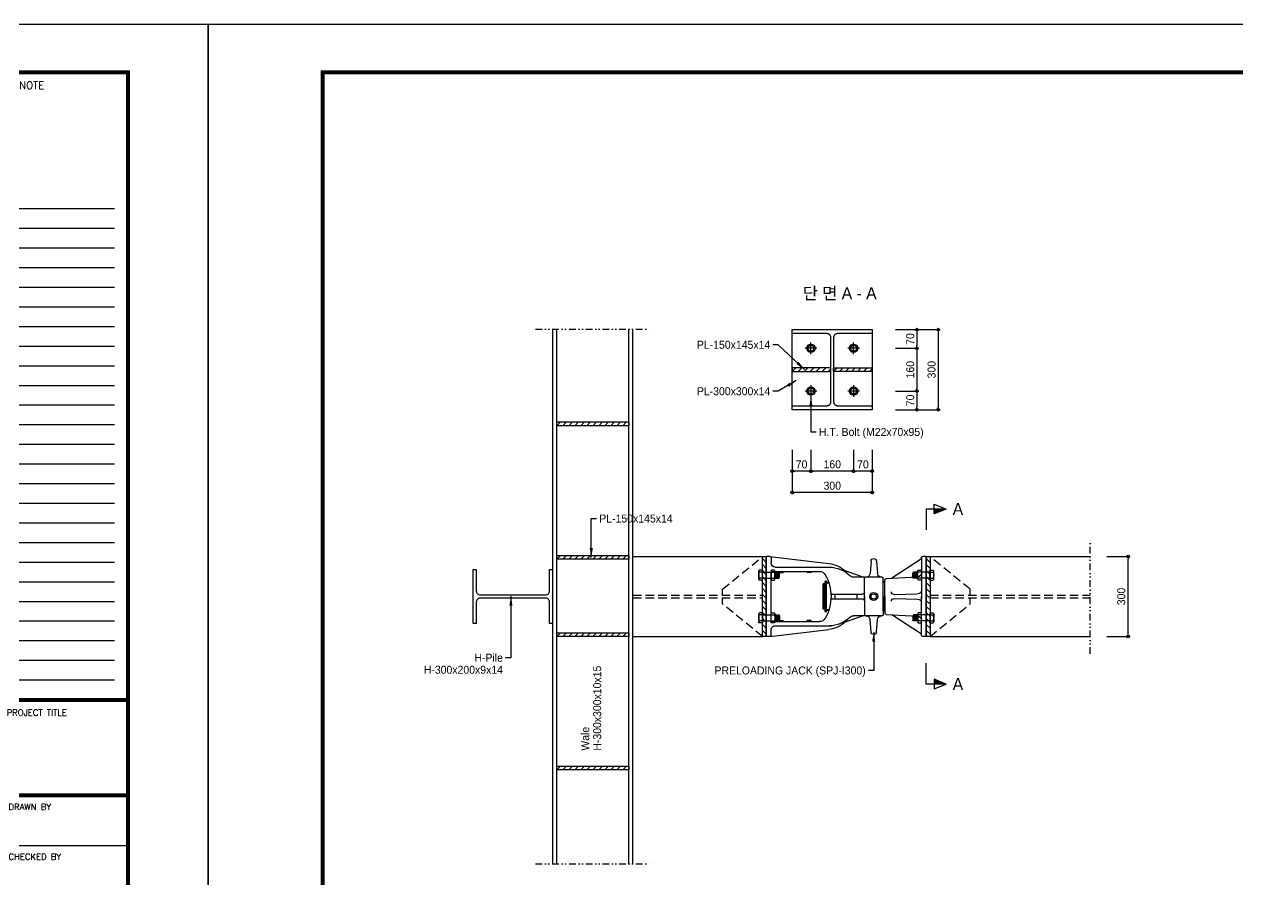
# Model space of a CAD drawing. Header units: millimetres. Extents: x 1073475 to 2890243, y -1340830 to -367733.
# Drawn here: x 2746583 to 2751133, y -370939 to -367733 of the extents above; entities that cross this region are included whole.
import ezdxf
from ezdxf.enums import TextEntityAlignment as Align

# ---------------------------------------------------------------- set-up
doc = ezdxf.new("R2010")
doc.units = ezdxf.units.MM
doc.header["$LTSCALE"] = 50
doc.header["$PDMODE"] = 3
doc.header["$PDSIZE"] = 100
doc.linetypes.add('DIVIDE', pattern=[1.25, 0.5, -0.25, 0, -0.25, 0, -0.25])
doc.linetypes.add('HIDDEN', pattern=[9.525, 6.35, -3.175])
doc.layers.get('Defpoints').update_dxf_attribs({"color": 151})
for name, color, linetype in [('11', 11, 'Continuous'), ('3', 3, 'Continuous'), ('4', 4, 'Continuous'), ('C-BN', 1, 'Continuous'), ('C-BOLT', 1, 'Continuous'), ('C-CEN-DI', 1, 'DIVIDE'), ('C-DIM', 7, 'Continuous'), ('C-PILE', 3, 'Continuous'), ('C-PLATE', 135, 'Continuous'), ('C-ST-CEN', 1, 'HIDDEN'), ('C-STRUT', 3, 'Continuous'), ('C-TT', 9, 'Continuous'), ('C-WALE-1', 3, 'Continuous'), ('C-WALE-2', 1, 'Continuous'), ('C-단면', 7, 'Continuous'), ('TEX', 3, 'Continuous'), ('TEXT', 3, 'Continuous'), ('TEXT1', 7, 'Continuous'), ('유압JACK', 2, 'Continuous')]:
    doc.layers.add(name, color=color, linetype=linetype)
doc.styles.add('RXHG', font='arial.ttf')
doc.styles.add('RXHS', font='SIMPLEX.SHX', dxfattribs={"bigfont": 'WHGTXT.SHX'})
doc.styles.add('돋움', font='')
doc.styles.get('돋움').set_extended_font_data('Dotum')
doc.dimstyles.new('SAM-LE-LE-상', dxfattribs={"dimscale": 0.1, "dimtxt": 300, "dimasz": 360, "dimexe": 70, "dimexo": 0, "dimgap": 100, "dimtad": 1, "dimdec": 0, "dimzin": 0, "dimdsep": 46, "dimlunit": 6, "dimtxsty": '돋움', "dimblk": 'NONE', "dimcen": 100, "dimclrd": 8, "dimclre": 8, "dimclrt": 256, "dimadec": 0, "dimazin": 0, "dimtfac": 1, "dimtdec": 0, "dimtix": 1, "dimtmove": 2, "dimatfit": 3, "dimfxl": 70, "dimtolj": 1, "dimtzin": 0, "dimlwd": -1, "dimlwe": -1, "dimarcsym": 0})
doc.dimstyles.new('SAM-상', dxfattribs={"dimscale": 0.1, "dimtxt": 300, "dimasz": 100, "dimexe": 70, "dimexo": 0, "dimgap": 100, "dimtad": 1, "dimdec": 0, "dimzin": 0, "dimdsep": 46, "dimlunit": 6, "dimtxsty": '돋움', "dimblk": 'ORIGIN', "dimcen": 100, "dimclrd": 8, "dimclre": 8, "dimclrt": 1, "dimadec": 0, "dimazin": 0, "dimtfac": 1, "dimtdec": 0, "dimtix": 1, "dimtmove": 2, "dimatfit": 3, "dimfxl": 70, "dimtolj": 1, "dimtzin": 0, "dimlwd": -1, "dimlwe": -1, "dimarcsym": 0})

# ---------------------------------------------------------------- blocks, each defined once
blk = doc.blocks.new('dbox')
at = {"layer": '11'}
for p, q in [((4288, 57600), (81088, 57600)), ((4288, 1800), (4288, 57600)), ((81088, 57600), (81088, 1800))]:
    blk.add_line(p, q, dxfattribs=at)
at = {"layer": '11', "const_width": 150}
blk.add_lwpolyline([(81088, 1800), (4288, 1800), (4288, 57600), (81088, 57600)], close=True, dxfattribs=at)
for points in [[(81088, 34076), (74675, 34076)], [(81088, 30501), (74675, 30501)]]:
    blk.add_lwpolyline(points, dxfattribs=at)
at = {"layer": '3'}
blk.add_line((81088, 28609), (74675, 28609), dxfattribs=at)
at = {"layer": '4'}
for p, q in [((80586, 52479), (75119, 52479)), ((80586, 51743), (75119, 51743)), ((80586, 51007), (75119, 51007)), ((80586, 50271), (75119, 50271)), ((80586, 49536), (75119, 49536)), ((80586, 48800), (75119, 48800)), ((80586, 48064), (75119, 48064)), ((80586, 47328), (75119, 47328)), ((80586, 46592), (75119, 46592)), ((80586, 45856), (75119, 45856)), ((80586, 45120), (75119, 45120)), ((80586, 44384), (75119, 44384)), ((80586, 43648), (75119, 43648)), ((80586, 42912), (75119, 42912)), ((80586, 42176), (75119, 42176)), ((80586, 41440), (75119, 41440)), ((80586, 40704), (75119, 40704)), ((80586, 39968), (75119, 39968)), ((80586, 39232), (75119, 39232)), ((80586, 38497), (75119, 38497)), ((80586, 37761), (75119, 37761)), ((80586, 37025), (75119, 37025)), ((80586, 36289), (75119, 36289)), ((80586, 35553), (75119, 35553)), ((80586, 34817), (75119, 34817))]:
    blk.add_line(p, q, dxfattribs=at)
at = {"layer": 'TEXT', "color": 7}
for p, q in [((0, 59400), (84100, 59400)), ((0, 0), (0, 59400)), ((84100, 59400), (84100, 0))]:
    blk.add_line(p, q, dxfattribs=at)
at = {"layer": 'TEX', "color": 6, "linetype": 'Continuous', "style": 'RXHG', "width": 1}
for tag, p in [('일자', (76628, 15972)), ('축척', (76628, 13925)), ('설계번호', (76684, 12170))]:
    blk.add_attdef(tag, p, '', height=300, dxfattribs=at)
at = {"layer": 'TEX', "color": 7, "linetype": 'Continuous', "style": 'RXHG', "width": 1}
blk.add_attdef('파일명', (81840, 4453), '', height=300, rotation=90, dxfattribs=at)
at = {"layer": 'TEX', "linetype": 'Continuous', "style": 'RXHG', "width": 1}
for tag, p in [('도면명-1', (77799, 3389)), ('도면명-2', (77799, 2662))]:
    blk.add_attdef(tag, text='', height=400, dxfattribs=at).set_placement(p, align=Align.CENTER)
at = {"layer": 'TEXT1', "style": 'RXHS', "width": 1}
for s, height, p in [('NOTE', 278.6, (77005, 56974)), ('PROJECT TITLE', 231.29, (76539, 33488)), ('DRAWN BY', 231.3, (76609, 29956)), ('CHECKED BY', 231.3, (76609, 28085))]:
    blk.add_text(s, height=height, dxfattribs=at).set_placement(p)
blk = doc.blocks.new('_Origin')
at = {"color": 0, "linetype": 'ByBlock', "lineweight": -2}
blk.add_line((0, 0), (-1, 0), dxfattribs=at)
blk.add_circle((0, 0), 0.5, dxfattribs=at)
blk = doc.blocks.new('*D552')
at = {"layer": 'C-DIM', "color": 8, "transparency": 16777216}
for p, q in [((2750641.2, -369727.6), (2750728.2, -369727.6)), ((2750721.2, -370017.6), (2750721.2, -369737.6)), ((2750641.2, -370027.6), (2750728.2, -370027.6))]:
    blk.add_line(p, q, dxfattribs=at)
at = {"layer": 'Defpoints', "color": 0, "transparency": 16777216}
for p in [(2750641.2, -369727.6), (2750721.2, -369727.6), (2750641.2, -370027.6)]:
    blk.add_point(p, dxfattribs=at)
at = {"layer": 'C-DIM', "color": 8, "transparency": 16777216, "xscale": 10, "yscale": 10, "zscale": 10}
for p, rotation in [((2750721.2, -369727.6), 90), ((2750721.2, -370027.6), 270)]:
    blk.add_blockref('_Origin', p, dxfattribs=dict(at, rotation=rotation))
at = {"layer": 'C-DIM', "color": 1, "transparency": 16777216, "insert": (2750696.1, -369877.6), "char_height": 30, "attachment_point": 5, "rotation": 90, "style": '돋움'}
blk.add_mtext('\\A1;300', dxfattribs=at)
blk = doc.blocks.new('A$C26452653')
at = {"layer": '유압JACK'}
for p, q in [((0, 600), (0, 587)), ((0, 600), (300, 600)), ((300, 600), (0, 600)), ((300, 600), (300, 587)), ((5, 582), (61.5, 582)), ((5, 582), (150, 582)), ((5, 582), (125.3, 582)), ((9, 582), (81.6, 471.2)), ((82.7, 449.7), (76.5, 567.8)), ((295, 582), (139.4, 582)), ((142.3, 479.2), (140.3, 567.3)), ((157.7, 479.2), (159.7, 567.3)), ((295, 582), (174.7, 582)), ((217.3, 449.7), (223.5, 567.8)), ((291, 582), (218.4, 471.2)), ((295, 582), (238.5, 582)), ((17.5, 413), (63.7, 416.9)), ((77.5, 434), (77.5, 431.8)), ((77.5, 431.8), (77.5, 372)), ((150, 438), (81.5, 438)), ((150, 444), (88.7, 444)), ((94.6, 444), (94.6, 438)), ((94.6, 444), (205.4, 444)), ((94.6, 438), (205.4, 438)), ((97.6, 444), (97.6, 438)), ((150, 444), (211.3, 444)), ((150, 438), (218.5, 438)), ((202.4, 444), (202.4, 438)), ((205.4, 444), (205.4, 438)), ((222.5, 434), (222.5, 431.8)), ((222.5, 431.8), (222.5, 372)), ((282.5, 413), (236.3, 416.9)), ((17.5, 393), (63.7, 389.1)), ((77.5, 374.2), (77.5, 372)), ((77.5, 373), (77.5, 372)), ((133.5, 368), (77.5, 368)), ((77.5, 368), (77.5, 327.3)), ((150, 368), (81.5, 368)), ((133.5, 368), (222.5, 368)), ((150, 368), (218.5, 368)), ((222.5, 374.2), (222.5, 372)), ((222.5, 373), (222.5, 372)), ((222.5, 368), (222.5, 327.3)), ((282.5, 393), (236.3, 389.1)), ((77.5, 363), (54.2, 295.5)), ((141, 247.2), (141, 360.5)), ((141, 341.4), (159, 341.4)), ((159, 247.2), (159, 360.5)), ((222.5, 363), (245.8, 295.5)), ((69.5, 311), (57.4, 298.8)), ((230.5, 311), (242.6, 298.8)), ((0, 13), (26, 234.5)), ((40, 33), (40, 244.1)), ((97.6, 234.2), (97.6, 226)), ((100.6, 235.2), (100.6, 226)), ((141, 258.7), (159, 258.7)), ((199.4, 235.2), (199.4, 226)), ((202.4, 234.2), (202.4, 226)), ((260, 33), (260, 244.1)), ((300, 13), (274, 234.5)), ((56, 21), (56, 199.5)), ((92.2, 226), (92.2, 221)), ((92.2, 226), (207.2, 226)), ((92.2, 221), (207.2, 221)), ((97.6, 226), (197, 226)), ((102.5, 226), (102.5, 221)), ((103, 226), (103, 221)), ((103, 221), (195, 221)), ((103, 218), (103, 213)), ((103, 218), (195, 218)), ((103, 213), (197, 213)), ((105, 221), (105, 218)), ((195, 221), (197, 221)), ((195, 221), (195, 218)), ((195, 218), (197, 218)), ((197, 226), (197, 221)), ((197, 226), (197, 221)), ((197, 226), (202.4, 226)), ((197, 218), (197, 213)), ((197.4, 226), (197.4, 221)), ((207.2, 226), (207.2, 221)), ((244, 21), (244, 199.5)), ((56, 168), (60, 168)), ((56, 153), (60, 153)), ((60, 168), (60, 153)), ((240, 168), (240, 153)), ((244, 168), (240, 168)), ((244, 153), (240, 153)), ((56, 63), (60, 63)), ((56, 48), (60, 48)), ((60, 48), (60, 63)), ((244, 63), (240, 63)), ((240, 48), (240, 63)), ((244, 48), (240, 48)), ((0, 13), (0, 0)), ((0, 0), (300, 0)), ((5, 18), (25, 18)), ((59, 18), (241, 18)), ((295, 18), (275, 18)), ((300, 13), (300, 0))]:
    blk.add_line(p, q, dxfattribs=at)
for centre, radius, start, end in [((5, 587), 5, 180, 270), ((61.5, 567), 15, 3, 90), ((125.3, 567), 15, 1.2674, 90), ((174.7, 567), 15, 90, 178.7326), ((238.5, 567), 15, 90, 177), ((295, 587), 5, 270, 0), ((132.3, 479), 10, 270, 1.2674), ((167.7, 479), 10, 178.7326, 270), ((17.5, 403), 10, 90, 270), ((62.5, 431.8), 15, 274.7636, 0), ((81.5, 434), 4, 90, 180), ((88.7, 450), 6, 183, 270), ((150, 403), 15, 90, 270), ((150, 403), 10, 90, 270), ((150, 403), 15, 270, 90), ((150, 403), 10, 270, 90), ((211.3, 450), 6, 270, 357), ((218.5, 434), 4, 0, 90), ((237.5, 431.8), 15, 180, 265.2364), ((282.5, 403), 10, 270, 90), ((62.5, 374.2), 15, 0, 85.2364), ((81.5, 372), 4, 180, 270), ((133.5, 360.5), 7.5, 0, 90), ((166.5, 360.5), 7.5, 90, 180), ((218.5, 372), 4, 270, 0), ((237.5, 374.2), 15, 94.7636, 180), ((57.5, 327.3), 20, 315.3602, 0), ((242.5, 327.3), 20, 180, 224.6398), ((135.2, 221.1), 110, 135, 172.9969), ((150, 236), 110, 135.3602, 180), ((150, 236), 110, 0, 44.6398), ((164.8, 221.1), 110, 7.0031, 45), ((150, 78.8), 164, 90, 119.7623), ((136, 247.2), 5, 274.7518, 0), ((150, 78.8), 164, 60.2377, 90), ((164, 247.2), 5, 180, 265.2482), ((81, 199.5), 25, 119.7623, 180), ((219, 199.5), 25, 0, 60.2377), ((5, 13), 5, 90, 180), ((25, 33), 15, 270, 0), ((59, 21), 3, 180, 270), ((241, 21), 3, 270, 0), ((275, 33), 15, 180, 270), ((295, 13), 5, 0, 90)]:
    blk.add_arc(centre, radius, start, end, dxfattribs=at)
blk = doc.blocks.new('*D553')
at = {"layer": 'C-DIM', "color": 8, "transparency": 16777216}
for p, q in [((2749849.8, -368877.5), (2749936.8, -368877.5)), ((2749929.8, -368887.5), (2749929.8, -368937.5)), ((2749849.8, -368947.5), (2749936.8, -368947.5))]:
    blk.add_line(p, q, dxfattribs=at)
at = {"layer": 'Defpoints', "color": 0, "transparency": 16777216}
for p in [(2749849.8, -368877.5), (2749849.8, -368947.5), (2749929.8, -368947.5)]:
    blk.add_point(p, dxfattribs=at)
at = {"layer": 'C-DIM', "color": 8, "transparency": 16777216, "xscale": 10, "yscale": 10, "zscale": 10}
for p, rotation in [((2749929.8, -368877.5), 90), ((2749929.8, -368947.5), 270)]:
    blk.add_blockref('_Origin', p, dxfattribs=dict(at, rotation=rotation))
at = {"layer": 'C-DIM', "color": 1, "transparency": 16777216, "insert": (2749904.8, -368912.5), "char_height": 30, "attachment_point": 5, "rotation": 90, "style": '돋움'}
blk.add_mtext('\\A1;70', dxfattribs=at)
blk = doc.blocks.new('*D554')
at = {"layer": 'C-DIM', "color": 8, "transparency": 16777216}
for p, q in [((2749849.8, -368947.5), (2749936.8, -368947.5)), ((2749929.8, -368957.5), (2749929.8, -369097.5)), ((2749849.8, -369107.5), (2749936.8, -369107.5))]:
    blk.add_line(p, q, dxfattribs=at)
at = {"layer": 'Defpoints', "color": 0, "transparency": 16777216}
for p in [(2749849.8, -368947.5), (2749849.8, -369107.5), (2749929.8, -369107.5)]:
    blk.add_point(p, dxfattribs=at)
at = {"layer": 'C-DIM', "color": 8, "transparency": 16777216, "xscale": 10, "yscale": 10, "zscale": 10}
for p, rotation in [((2749929.8, -368947.5), 90), ((2749929.8, -369107.5), 270)]:
    blk.add_blockref('_Origin', p, dxfattribs=dict(at, rotation=rotation))
at = {"layer": 'C-DIM', "color": 1, "transparency": 16777216, "insert": (2749904.8, -369027.5), "char_height": 30, "attachment_point": 5, "rotation": 90, "style": '돋움'}
blk.add_mtext('\\A1;160', dxfattribs=at)
blk = doc.blocks.new('*D555')
at = {"layer": 'C-DIM', "color": 8, "transparency": 16777216}
for p, q in [((2749849.8, -369107.5), (2749936.8, -369107.5)), ((2749929.8, -369117.5), (2749929.8, -369167.5)), ((2749849.8, -369177.5), (2749936.8, -369177.5))]:
    blk.add_line(p, q, dxfattribs=at)
at = {"layer": 'Defpoints', "color": 0, "transparency": 16777216}
for p in [(2749849.8, -369107.5), (2749849.8, -369177.5), (2749929.8, -369177.5)]:
    blk.add_point(p, dxfattribs=at)
at = {"layer": 'C-DIM', "color": 8, "transparency": 16777216, "xscale": 10, "yscale": 10, "zscale": 10}
for p, rotation in [((2749929.8, -369107.5), 90), ((2749929.8, -369177.5), 270)]:
    blk.add_blockref('_Origin', p, dxfattribs=dict(at, rotation=rotation))
at = {"layer": 'C-DIM', "color": 1, "transparency": 16777216, "insert": (2749904.8, -369142.5), "char_height": 30, "attachment_point": 5, "rotation": 90, "style": '돋움'}
blk.add_mtext('\\A1;70', dxfattribs=at)
blk = doc.blocks.new('*D556')
at = {"layer": 'C-DIM', "color": 8, "transparency": 16777216}
for p, q in [((2749929.8, -368877.5), (2750016.8, -368877.5)), ((2750009.8, -368887.5), (2750009.8, -369167.5)), ((2749929.8, -369177.5), (2750016.8, -369177.5))]:
    blk.add_line(p, q, dxfattribs=at)
at = {"layer": 'Defpoints', "color": 0, "transparency": 16777216}
for p in [(2749929.8, -368877.5), (2749929.8, -369177.5), (2750009.8, -369177.5)]:
    blk.add_point(p, dxfattribs=at)
at = {"layer": 'C-DIM', "color": 8, "transparency": 16777216, "xscale": 10, "yscale": 10, "zscale": 10}
for p, rotation in [((2750009.8, -368877.5), 90), ((2750009.8, -369177.5), 270)]:
    blk.add_blockref('_Origin', p, dxfattribs=dict(at, rotation=rotation))
at = {"layer": 'C-DIM', "color": 1, "transparency": 16777216, "insert": (2749984.8, -369027.5), "char_height": 30, "attachment_point": 5, "rotation": 90, "style": '돋움'}
blk.add_mtext('\\A1;300', dxfattribs=at)
blk = doc.blocks.new('*D557')
at = {"layer": 'C-DIM', "color": 8, "transparency": 16777216}
for p, q in [((2749692.3, -369327.5), (2749692.3, -369414.5)), ((2749762.3, -369327.5), (2749762.3, -369414.5)), ((2749752.3, -369407.5), (2749702.3, -369407.5))]:
    blk.add_line(p, q, dxfattribs=at)
at = {"layer": 'Defpoints', "color": 0, "transparency": 16777216}
for p in [(2749692.3, -369327.5), (2749762.3, -369327.5), (2749692.3, -369407.5)]:
    blk.add_point(p, dxfattribs=at)
at = {"layer": 'C-DIM', "color": 8, "transparency": 16777216, "xscale": 10, "yscale": 10, "zscale": 10, "rotation": 180}
blk.add_blockref('_Origin', (2749692.3, -369407.5), dxfattribs=at)
at = {"layer": 'C-DIM', "color": 8, "transparency": 16777216, "xscale": 10, "yscale": 10, "zscale": 10}
blk.add_blockref('_Origin', (2749762.3, -369407.5), dxfattribs=at)
at = {"layer": 'C-DIM', "color": 1, "transparency": 16777216, "insert": (2749727.3, -369382.5), "char_height": 30, "attachment_point": 5, "style": '돋움'}
blk.add_mtext('\\A1;70', dxfattribs=at)
blk = doc.blocks.new('*D558')
at = {"layer": 'C-DIM', "color": 8, "transparency": 16777216}
for p, q in [((2749532.3, -369327.5), (2749532.3, -369414.5)), ((2749692.3, -369327.5), (2749692.3, -369414.5)), ((2749682.3, -369407.5), (2749542.3, -369407.5))]:
    blk.add_line(p, q, dxfattribs=at)
at = {"layer": 'Defpoints', "color": 0, "transparency": 16777216}
for p in [(2749532.3, -369327.5), (2749692.3, -369327.5), (2749532.3, -369407.5)]:
    blk.add_point(p, dxfattribs=at)
at = {"layer": 'C-DIM', "color": 8, "transparency": 16777216, "xscale": 10, "yscale": 10, "zscale": 10, "rotation": 180}
blk.add_blockref('_Origin', (2749532.3, -369407.5), dxfattribs=at)
at = {"layer": 'C-DIM', "color": 8, "transparency": 16777216, "xscale": 10, "yscale": 10, "zscale": 10}
blk.add_blockref('_Origin', (2749692.3, -369407.5), dxfattribs=at)
at = {"layer": 'C-DIM', "color": 1, "transparency": 16777216, "insert": (2749612.3, -369382.5), "char_height": 30, "attachment_point": 5, "style": '돋움'}
blk.add_mtext('\\A1;160', dxfattribs=at)
blk = doc.blocks.new('*D559')
at = {"layer": 'C-DIM', "color": 8, "transparency": 16777216}
for p, q in [((2749462.3, -369327.5), (2749462.3, -369414.5)), ((2749532.3, -369327.5), (2749532.3, -369414.5)), ((2749522.3, -369407.5), (2749472.3, -369407.5))]:
    blk.add_line(p, q, dxfattribs=at)
at = {"layer": 'Defpoints', "color": 0, "transparency": 16777216}
for p in [(2749462.3, -369327.5), (2749532.3, -369327.5), (2749462.3, -369407.5)]:
    blk.add_point(p, dxfattribs=at)
at = {"layer": 'C-DIM', "color": 8, "transparency": 16777216, "xscale": 10, "yscale": 10, "zscale": 10, "rotation": 180}
blk.add_blockref('_Origin', (2749462.3, -369407.5), dxfattribs=at)
at = {"layer": 'C-DIM', "color": 8, "transparency": 16777216, "xscale": 10, "yscale": 10, "zscale": 10}
blk.add_blockref('_Origin', (2749532.3, -369407.5), dxfattribs=at)
at = {"layer": 'C-DIM', "color": 1, "transparency": 16777216, "insert": (2749497.3, -369382.5), "char_height": 30, "attachment_point": 5, "style": '돋움'}
blk.add_mtext('\\A1;70', dxfattribs=at)
blk = doc.blocks.new('*D560')
at = {"layer": 'C-DIM', "color": 8, "transparency": 16777216}
for p, q in [((2749462.3, -369407.5), (2749462.3, -369494.5)), ((2749762.3, -369407.5), (2749762.3, -369494.5)), ((2749752.3, -369487.5), (2749472.3, -369487.5))]:
    blk.add_line(p, q, dxfattribs=at)
at = {"layer": 'Defpoints', "color": 0, "transparency": 16777216}
for p in [(2749462.3, -369407.5), (2749762.3, -369407.5), (2749462.3, -369487.5)]:
    blk.add_point(p, dxfattribs=at)
at = {"layer": 'C-DIM', "color": 8, "transparency": 16777216, "xscale": 10, "yscale": 10, "zscale": 10, "rotation": 180}
blk.add_blockref('_Origin', (2749462.3, -369487.5), dxfattribs=at)
at = {"layer": 'C-DIM', "color": 8, "transparency": 16777216, "xscale": 10, "yscale": 10, "zscale": 10}
blk.add_blockref('_Origin', (2749762.3, -369487.5), dxfattribs=at)
at = {"layer": 'C-DIM', "color": 1, "transparency": 16777216, "insert": (2749612.3, -369462.5), "char_height": 30, "attachment_point": 5, "style": '돋움'}
blk.add_mtext('\\A1;300', dxfattribs=at)
blk = doc.blocks.new('_None')
blk = doc.blocks.new('A$C41A97B80')
at = {"layer": 'C-BN'}
for p, q in [((-75.6, 11), (-78.1, 7.5)), ((-78.1, 7.5), (-78.1, -7.5)), ((-46.1, 11), (-75.6, 11)), ((-74.6, 11), (-74.6, -11)), ((-69.6, 11), (-69.6, -11)), ((-64.6, 11), (-64.6, -11)), ((-60.1, 14.8), (-60.1, -14.8)), ((-46.1, 18.5), (-58.3, 18.5)), ((-46.1, -18.5), (-46.1, 18.5)), ((-14.1, 18.5), (-14.1, -18.3)), ((-14.1, 18.5), (-1.8, 18.5)), ((-14.1, 11), (0, 11)), ((0, 14.8), (0, -14.8)), ((-75.6, -11), (-78.1, -7.5)), ((-46.1, -11), (-75.6, -11)), ((-58.3, -18.5), (-46.1, -18.5)), ((-14.1, -11), (0, -11)), ((-14.1, -18.5), (-14.1, -16.3)), ((-14.1, -18.5), (-1.8, -18.5))]:
    blk.add_line(p, q, dxfattribs=at)
at = {"layer": 'C-BN', "linetype": 'HIDDEN', "ltscale": 0.5}
for p, q in [((-14.1, 11), (-46.1, 11)), ((-14.1, -11), (-46.1, -11))]:
    blk.add_line(p, q, dxfattribs=at)
at = {"layer": 'C-BN'}
for centre, radius, start, end in [((-55.3, 14.8), 4.82, 128.9483, 231.0517), ((-25.4, 0), 34.7, 161.5074, 198.4926), ((-4.8, 14.8), 4.82, 308.9483, 51.0517), ((-34.7, 0), 34.7, 341.5074, 18.4926), ((-55.3, -14.8), 4.82, 128.9483, 231.0517), ((-4.8, -14.8), 4.82, 308.9483, 51.0517)]:
    blk.add_arc(centre, radius, start, end, dxfattribs=at)

msp = doc.modelspace()

# ---------------------------------------------------------------- hatches: boundary and pattern name
at = {"layer": 'C-PLATE'}
h = msp.add_hatch(dxfattribs=at)
h.set_pattern_fill('ANSI31', color=256, scale=5, style=0)
h.set_pattern_definition([(45, (2749462.272, -369034.477), (-11.2253, 11.2253), [])])
h.paths.add_polyline_path([(2749607.3, -369020.5), (2749462.3, -369020.5), (2749462.3, -369034.5), (2749607.3, -369034.5)])
h = msp.add_hatch(dxfattribs=at)
h.set_pattern_fill('ANSI31', color=256, scale=5, style=0)
h.set_pattern_definition([(45, (2749617.272, -369034.477), (-11.2253, 11.2253), [])])
h.paths.add_polyline_path([(2749617.3, -369020.5), (2749762.3, -369020.5), (2749762.3, -369034.5), (2749617.3, -369034.5)])
h = msp.add_hatch(dxfattribs=at)
h.set_pattern_fill('ANSI31', color=256, scale=5, angle=180, style=0)
h.set_pattern_definition([(225, (2748579.764, -369237.633), (11.2253, -11.2253), [])])
h.paths.add_polyline_path([(2748849.8, -369237.6), (2748579.8, -369237.6), (2748579.8, -369223.6), (2748849.8, -369223.6)])
h = msp.add_hatch(dxfattribs=at)
h.set_pattern_fill('ANSI31', color=256, scale=5, angle=180, style=0)
h.set_pattern_definition([(225, (2748579.764, -369737.633), (11.2253, -11.2253), [])])
h.paths.add_polyline_path([(2748849.8, -369737.6), (2748579.8, -369737.6), (2748579.8, -369723.6), (2748849.8, -369723.6)])
h = msp.add_hatch(dxfattribs=at)
h.set_pattern_fill('ANSI31', color=256, scale=5, angle=90, style=0)
h.set_pattern_definition([(135, (2749350.764, -370027.633), (-11.2253, -11.2253), [])])
h.paths.add_polyline_path([(2749350.8, -370027.6), (2749350.8, -369727.6), (2749364.8, -369727.6), (2749364.8, -370027.6)])
h = msp.add_hatch(dxfattribs=at)
h.set_pattern_fill('ANSI31', color=256, scale=5, angle=90, style=0)
h.set_pattern_definition([(135, (2749964.764, -370027.633), (-11.2253, -11.2253), [])])
h.paths.add_polyline_path([(2749964.8, -370027.6), (2749964.8, -369727.6), (2749978.8, -369727.6), (2749978.8, -370027.6)])
h = msp.add_hatch(dxfattribs=at)
h.set_pattern_fill('ANSI31', color=256, scale=5, angle=180, style=0)
h.set_pattern_definition([(225, (2748579.764, -370027.633), (11.2253, -11.2253), [])])
h.paths.add_polyline_path([(2748849.8, -370027.6), (2748579.8, -370027.6), (2748579.8, -370013.6), (2748849.8, -370013.6)])
h = msp.add_hatch(dxfattribs=at)
h.set_pattern_fill('ANSI31', color=256, scale=5, angle=180, style=0)
h.set_pattern_definition([(225, (2748579.764, -370527.633), (11.2253, -11.2253), [])])
h.paths.add_polyline_path([(2748849.8, -370527.6), (2748579.8, -370527.6), (2748579.8, -370513.6), (2748849.8, -370513.6)])
at = {"layer": 'C-단면'}
for points in [[(2750040, -369549.7), (2749994.8, -369549.7), (2749994.8, -369568.4)], [(2750040, -370205.6), (2749994.8, -370205.6), (2749994.8, -370186.9)]]:
    msp.add_hatch(color=256, dxfattribs=at).paths.add_polyline_path(points)

# ---------------------------------------------------------------- linework, layer by layer
at = {"layer": 'C-BOLT'}
for p, q in [((2749554.5, -368947.5), (2749510.1, -368947.5)), ((2749532.3, -368969.7), (2749532.3, -368925.3)), ((2749714.5, -368947.5), (2749670.1, -368947.5)), ((2749692.3, -368969.7), (2749692.3, -368925.3)), ((2749532.3, -369085.3), (2749532.3, -369129.7)), ((2749692.3, -369085.3), (2749692.3, -369129.7)), ((2749554.5, -369107.5), (2749510.1, -369107.5)), ((2749714.5, -369107.5), (2749670.1, -369107.5))]:
    msp.add_line(p, q, dxfattribs=at)
for centre, radius in [((2749532.3, -368947.5), 15.9), ((2749532.3, -368947.5), 11), ((2749692.3, -368947.5), 15.9), ((2749692.3, -368947.5), 11), ((2749532.3, -369107.5), 15.9), ((2749532.3, -369107.5), 11), ((2749692.3, -369107.5), 15.9), ((2749692.3, -369107.5), 11)]:
    msp.add_circle(centre, radius, dxfattribs=at)
at = {"layer": 'C-CEN-DI', "linetype": 'DIVIDE'}
for p, q in [((2748499.8, -368875.6), (2748929.7, -368875.6)), ((2750579.5, -370092.6), (2750579.5, -369662.7)), ((2748499.8, -370879.7), (2748929.7, -370879.7))]:
    msp.add_line(p, q, dxfattribs=at)
at = {"layer": 'C-PILE', "linetype": 'HIDDEN'}
msp.add_lwpolyline([(2749607.3, -368907.5, 0.414214), (2749592.3, -368892.5), (2749462.3, -368892.5), (2749462.3, -368877.5), (2749762.3, -368877.5), (2749762.3, -368892.5), (2749632.3, -368892.5, 0.414214), (2749617.3, -368907.5), (2749617.3, -369147.5, 0.414214), (2749632.3, -369162.5), (2749762.3, -369162.5), (2749762.3, -369177.5), (2749462.3, -369177.5), (2749462.3, -369162.5), (2749592.3, -369162.5, 0.414214), (2749607.3, -369147.5)], format="xyb", close=True, dxfattribs=at)
at = {"layer": 'C-PILE'}
msp.add_lwpolyline([(2748264.8, -369977.6), (2748278.8, -369977.6), (2748278.8, -369897.1, -0.414214), (2748293.8, -369882.1), (2748535.8, -369882.1, -0.414214), (2748550.8, -369897.1), (2748550.8, -369977.6), (2748564.8, -369977.6), (2748564.8, -369777.6), (2748550.8, -369777.6), (2748550.8, -369858.1, -0.414214), (2748535.8, -369873.1), (2748293.8, -369873.1, -0.414214), (2748278.8, -369858.1), (2748278.8, -369777.6), (2748264.8, -369777.6)], format="xyb", close=True, dxfattribs=at)
at = {"layer": 'C-PLATE'}
for points in [[(2749762.3, -369177.5), (2749462.3, -369177.5), (2749462.3, -368877.5), (2749762.3, -368877.5)], [(2749607.3, -369020.5), (2749462.3, -369020.5), (2749462.3, -369034.5), (2749607.3, -369034.5)], [(2749617.3, -369020.5), (2749762.3, -369020.5), (2749762.3, -369034.5), (2749617.3, -369034.5)], [(2748849.8, -369237.6), (2748579.8, -369237.6), (2748579.8, -369223.6), (2748849.8, -369223.6)], [(2748849.8, -369737.6), (2748579.8, -369737.6), (2748579.8, -369723.6), (2748849.8, -369723.6)], [(2749350.8, -370027.6), (2749350.8, -369727.6), (2749364.8, -369727.6), (2749364.8, -370027.6)], [(2749964.8, -370027.6), (2749964.8, -369727.6), (2749978.8, -369727.6), (2749978.8, -370027.6)], [(2748849.8, -370027.6), (2748579.8, -370027.6), (2748579.8, -370013.6), (2748849.8, -370013.6)], [(2748849.8, -370527.6), (2748579.8, -370527.6), (2748579.8, -370513.6), (2748849.8, -370513.6)]]:
    msp.add_lwpolyline(points, close=True, dxfattribs=at)
at = {"layer": 'C-ST-CEN', "ltscale": 0.1}
for p, q in [((2748864.8, -369872.6), (2749350.8, -369872.6)), ((2749978.8, -369872.6), (2750579.5, -369872.6)), ((2748864.8, -369882.6), (2749350.8, -369882.6)), ((2749978.8, -369882.6), (2750579.5, -369882.6))]:
    msp.add_line(p, q, dxfattribs=at)
for points in [[(2749200.8, -369872.6), (2749200.8, -369850.1), (2749350.8, -369727.6)], [(2750128.8, -369872.6), (2750128.8, -369850.1), (2749978.8, -369727.6)], [(2749350.8, -370027.6), (2749200.8, -369905.1), (2749200.8, -369882.6)], [(2749978.8, -370027.6), (2750128.8, -369905.1), (2750128.8, -369882.6)]]:
    msp.add_lwpolyline(points, dxfattribs=at)
at = {"layer": 'C-STRUT'}
for p, q in [((2748864.8, -369727.6), (2749350.8, -369727.6)), ((2749978.8, -369727.6), (2750579.5, -369727.6)), ((2748864.8, -370027.6), (2749350.8, -370027.6)), ((2749978.8, -370027.6), (2750579.5, -370027.6))]:
    msp.add_line(p, q, dxfattribs=at)
at = {"layer": 'C-WALE-1'}
for p, q in [((2748564.8, -370879.7), (2748564.8, -368875.6)), ((2748864.8, -370879.7), (2748864.8, -368875.6))]:
    msp.add_line(p, q, dxfattribs=at)
at = {"layer": 'C-WALE-2'}
for p, q in [((2748579.8, -370879.7), (2748579.8, -368875.6)), ((2748849.8, -370879.7), (2748849.8, -368875.6))]:
    msp.add_line(p, q, dxfattribs=at)
at = {"layer": 'C-단면'}
for points in [[(2750040, -369549.7), (2749964.8, -369549.7), (2749964.8, -369627.6)], [(2750040, -370205.6), (2749964.8, -370205.6), (2749964.8, -370127.6)]]:
    msp.add_lwpolyline(points, dxfattribs=at)
for points in [[(2750040, -369549.7), (2749994.8, -369568.4), (2749994.8, -369531.1)], [(2750040, -370205.6), (2749994.8, -370186.9), (2749994.8, -370224.2)]]:
    msp.add_lwpolyline(points, close=True, dxfattribs=at)

# ---------------------------------------------------------------- block references
at = {"xscale": 0.1, "yscale": 0.1, "zscale": 0.1}
for p in [(2738862.7, -373673.1), (2747272.7, -373673.1)]:
    msp.add_blockref('dbox', p, dxfattribs=at)
at = {"layer": 'C-BN', "rotation": 180}
msp.add_blockref('A$C41A97B80', (2749336.7, -369797.6), dxfattribs=at)
at = {"layer": 'C-BN', "xscale": -1, "rotation": 180}
msp.add_blockref('A$C41A97B80', (2749992.8, -369797.6), dxfattribs=at)
at = {"layer": 'C-BN', "xscale": -1}
msp.add_blockref('A$C41A97B80', (2749336.7, -369957.6), dxfattribs=at)
at = {"layer": 'C-BN'}
msp.add_blockref('A$C41A97B80', (2749992.8, -369957.6), dxfattribs=at)
at = {"layer": '유압JACK', "xscale": -1, "rotation": 270}
msp.add_blockref('A$C26452653', (2749364.8, -370027.6), dxfattribs=at)

# ---------------------------------------------------------------- texts
at = {"layer": 'C-DIM', "color": 1, "style": '돋움'}
for s, p in [('PL-150x145x14', (2749379.6, -368934.2)), ('PL-300x300x14', (2749379.6, -369108.3)), ('H-Pile', (2748377.4, -370107.1)), ('H-300x200x9x14', (2748377.4, -370152.1)), ('PRELOADING JACK (SPJ-I300)', (2749737.7, -370154.8))]:
    msp.add_text(s, height=30, dxfattribs=at).set_placement(p, align=Align.MIDDLE_RIGHT)
for s, p in [('H.T. Bolt (M22x70x95)', (2749562.3, -369260.9)), ('PL-150x145x14', (2748738.7, -369585.4))]:
    msp.add_text(s, height=30, dxfattribs=at).set_placement(p, align=Align.MIDDLE_LEFT)
for s, p in [('H-300x300x10x15', (2748730.8, -370455.5)), ('Wale', (2748685.8, -370455.5))]:
    msp.add_text(s, height=30, rotation=90, dxfattribs=at).set_placement(p, align=Align.MIDDLE_LEFT)
at = {"layer": 'C-TT', "style": '돋움'}
msp.add_text('단 면 A - A', height=45, dxfattribs=at).set_placement((2749640.3, -368739.9), align=Align.MIDDLE)
at = {"layer": 'C-단면', "style": '돋움'}
for p in [(2750083.5, -369549.7), (2750083.5, -370205.6)]:
    msp.add_text('A', height=45, dxfattribs=at).set_placement(p, align=Align.MIDDLE)

# ---------------------------------------------------------------- dimensions: what is measured, and where the dimension line sits
at = {"layer": 'C-DIM'}
for base, p1, p2, angle, picture, middle in [((2749929.8, -368947.5), (2749849.8, -368877.5), (2749849.8, -368947.5), 270, '*D553', (2749904.8, -368912.5)), ((2750009.8, -369177.5), (2749929.8, -368877.5), (2749929.8, -369177.5), 270, '*D556', (2749984.8, -369027.5)), ((2749929.8, -369107.5), (2749849.8, -368947.5), (2749849.8, -369107.5), 270, '*D554', (2749904.8, -369027.5)), ((2749929.8, -369177.5), (2749849.8, -369107.5), (2749849.8, -369177.5), 270, '*D555', (2749904.8, -369142.5)), ((2749462.3, -369407.5), (2749532.3, -369327.5), (2749462.3, -369327.5), 180, '*D559', (2749497.3, -369382.5)), ((2749532.3, -369407.5), (2749692.3, -369327.5), (2749532.3, -369327.5), 180, '*D558', (2749612.3, -369382.5)), ((2749692.3, -369407.5), (2749762.3, -369327.5), (2749692.3, -369327.5), 180, '*D557', (2749727.3, -369382.5)), ((2749462.3, -369487.5), (2749762.3, -369407.5), (2749462.3, -369407.5), 180, '*D560', (2749612.3, -369462.5)), ((2750721.2, -369727.6), (2750641.2, -370027.6), (2750641.2, -369727.6), 90, '*D552', (2750696.1, -369877.6))]:
    dim = msp.add_linear_dim(base=base, p1=p1, p2=p2, angle=angle, dimstyle='SAM-상', dxfattribs=at)
    dim.commit()
    dim.dimension.update_dxf_attribs({"geometry": picture, "text_midpoint": middle})

# ---------------------------------------------------------------- leaders
for points in [[(2749508.2, -369027), (2749409.6, -368934.2), (2749389.6, -368934.2)], [(2749477.5, -369068.5), (2749409.6, -369108.3), (2749389.6, -369108.3)], [(2749532.3, -369127.5), (2749532.3, -369260.9), (2749552.3, -369260.9)], [(2748708.7, -369731.8), (2748708.7, -369585.4), (2748728.7, -369585.4)], [(2748407.4, -369876.3), (2748407.4, -370107.1), (2748387.4, -370107.1)], [(2749767.7, -370011), (2749767.7, -370154.8), (2749747.7, -370154.8)]]:
    msp.add_leader(points, dimstyle='SAM-LE-LE-상', dxfattribs=at)

doc.saveas('drawing.dxf')
